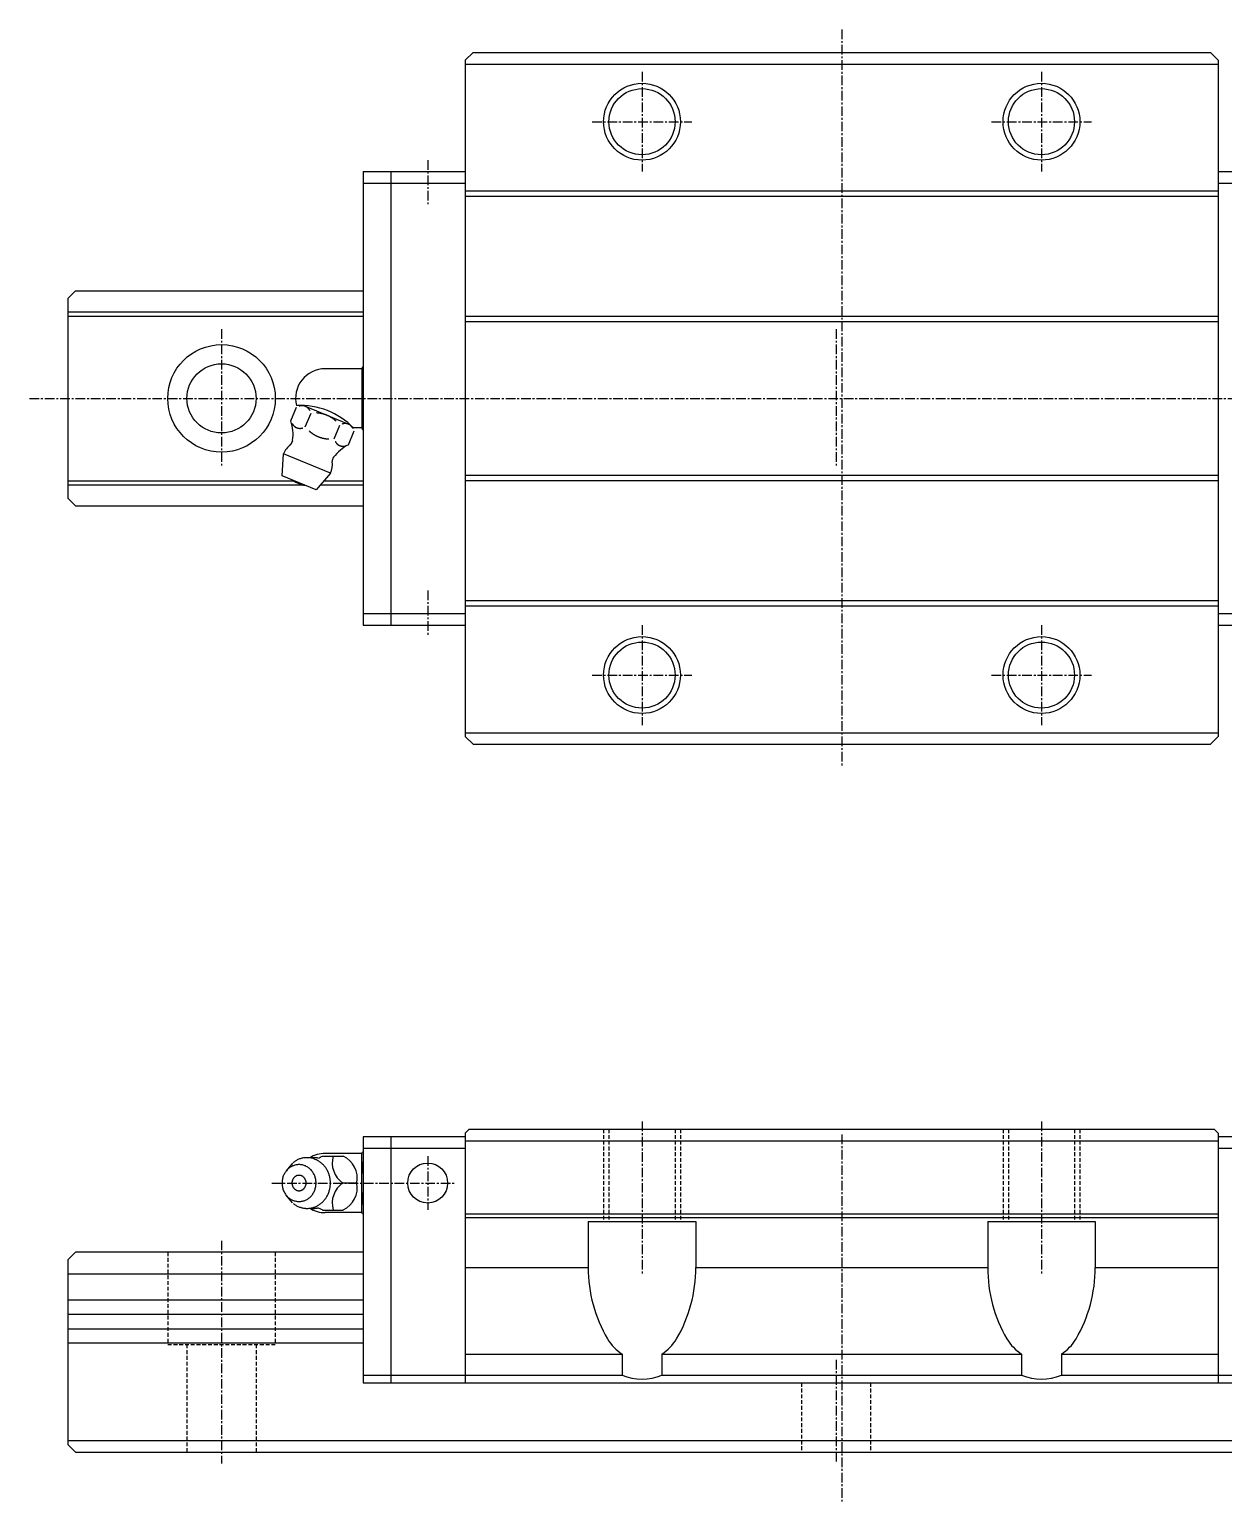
# Model space of a CAD drawing. Extents: x 10 to 497, y 10 to 235.
# Drawn here: x 127 to 282.4, y 43.3 to 235.1 of the extents above; entities that cross this region are included whole.
import ezdxf

# ---------------------------------------------------------------- set-up
doc = ezdxf.new("R2010")
doc.units = 0
doc.linetypes.add('CENTER', pattern=[2, 1.25, -0.25, 0.25, -0.25])
doc.linetypes.add('DASHED', pattern=[0.75, 0.5, -0.25])
doc.layers.get('0').update_dxf_attribs({"linetype": 'CONTINUOUS'})
doc.layers.add('CENTER', color=1, linetype='CENTER')

msp = doc.modelspace()

# ---------------------------------------------------------------- linework, layer by layer
at = {"color": 7, "linetype": 'CONTINUOUS'}
for p, q in [((183.74, 231.1), (184.74, 232.1)), ((184.74, 232.1), (280.74, 232.1)), ((280.74, 232.1), (281.74, 231.1)), ((183.74, 231.1), (183.74, 143.1)), ((183.74, 230.6), (281.74, 230.6)), ((281.74, 231.1), (281.74, 143.1)), ((170.44, 216.6), (174.04, 216.6)), ((170.44, 216.6), (170.44, 157.6)), ((170.44, 215.1), (174.04, 215.1)), ((174.04, 216.6), (174.04, 157.6)), ((174.04, 216.6), (183.74, 216.6)), ((174.04, 215.1), (183.74, 215.1)), ((281.74, 216.6), (291.44, 216.6)), ((281.74, 215.1), (291.44, 215.1)), ((183.74, 214.1), (281.74, 214.1)), ((183.74, 213.4), (281.74, 213.4)), ((132, 200.1), (133, 201.1)), ((132, 200.1), (132, 174.1)), ((133, 201.1), (170.44, 201.1)), ((132, 198.36), (170.44, 198.36)), ((132, 197.81), (170.44, 197.81)), ((183.74, 197.8), (281.74, 197.8)), ((183.74, 197.1), (281.74, 197.1)), ((170.28, 190.95), (165.49, 190.95)), ((170.28, 190.95), (170.44, 191.22)), ((170.28, 190.95), (170.28, 183.25)), ((168.81, 183.62), (162.65, 186.17)), ((161.04, 184.16), (161.78, 185.96)), ((162.91, 183.39), (163.66, 185.18)), ((166.65, 181.84), (167.4, 183.63)), ((168.52, 181.06), (169.27, 182.86)), ((170.28, 183.25), (169.19, 183.25)), ((170.44, 182.98), (170.28, 183.25)), ((159.88, 177.04), (160.08, 179.88)), ((166.18, 177.35), (160.08, 179.88)), ((166.18, 177.35), (160.08, 179.88)), ((164.31, 175.2), (159.88, 177.04)), ((166.18, 177.35), (164.31, 175.2)), ((166.18, 177.35), (164.31, 175.2)), ((183.74, 177.1), (281.74, 177.1)), ((132, 176.39), (161.38, 176.39)), ((132, 175.84), (162.61, 175.84)), ((164.86, 175.84), (170.44, 175.84)), ((164.86, 175.84), (170.44, 175.84)), ((165.34, 176.39), (170.44, 176.39)), ((165.34, 176.39), (170.44, 176.39)), ((183.74, 176.4), (281.74, 176.4)), ((132, 174.1), (133, 173.1)), ((133, 173.1), (170.44, 173.1)), ((183.74, 160.8), (281.74, 160.8)), ((183.74, 160.1), (281.74, 160.1)), ((170.44, 159.1), (174.04, 159.1)), ((170.44, 157.6), (174.04, 157.6)), ((174.04, 159.1), (183.74, 159.1)), ((174.04, 157.6), (183.74, 157.6)), ((281.74, 159.1), (291.44, 159.1)), ((281.74, 157.6), (291.44, 157.6)), ((183.74, 143.6), (281.74, 143.6)), ((183.74, 143.1), (184.74, 142.1)), ((184.74, 142.1), (280.74, 142.1)), ((280.74, 142.1), (281.74, 143.1)), ((174.04, 91), (170.44, 91)), ((170.44, 91), (170.44, 59)), ((174.04, 91), (174.04, 59)), ((183.74, 91), (174.04, 91)), ((183.74, 91.5), (184.24, 92)), ((183.74, 91.5), (183.74, 59)), ((183.74, 90.5), (281.74, 90.5)), ((184.24, 92), (281.24, 92)), ((281.24, 92), (281.74, 91.5)), ((281.74, 91.5), (281.74, 59)), ((291.44, 91), (281.74, 91)), ((165.14, 88.51), (167.82, 88.51)), ((170.28, 88.85), (165.49, 88.85)), ((170.28, 88.85), (170.37, 89)), ((170.28, 81.15), (170.28, 88.85)), ((170.44, 89), (170.37, 89)), ((174.04, 89.5), (170.44, 89.5)), ((183.74, 89.5), (174.04, 89.5)), ((291.44, 89.5), (281.74, 89.5)), ((161.22, 87.58), (160.42, 86.57)), ((169.61, 85), (167.82, 85)), ((161.22, 82.42), (160.42, 83.43)), ((165.14, 81.49), (167.82, 81.49)), ((170.28, 81.15), (165.49, 81.15)), ((170.37, 81), (170.28, 81.15)), ((170.44, 81), (170.37, 81)), ((183.74, 81), (281.74, 81)), ((183.74, 80.5), (281.74, 80.5)), ((199.74, 80), (213.74, 80)), ((199.74, 80), (199.74, 74)), ((213.74, 80), (213.74, 74)), ((251.74, 80), (265.74, 80)), ((251.74, 80), (251.74, 74)), ((265.74, 80), (265.74, 74)), ((132, 75), (133, 76)), ((132, 75), (132, 51)), ((170.44, 76), (133, 76)), ((132, 73.19), (170.44, 73.19)), ((183.74, 74), (199.74, 74)), ((213.74, 74), (251.74, 74)), ((265.74, 74), (281.74, 74)), ((132, 69.81), (170.44, 69.81)), ((132, 67.95), (170.44, 67.95)), ((132, 66.05), (170.44, 66.05)), ((132, 64.19), (170.44, 64.19)), ((183.74, 62.74), (204.14, 62.74)), ((204.14, 62.74), (204.14, 60)), ((209.34, 62.74), (256.14, 62.74)), ((209.34, 62.74), (209.34, 60)), ((256.14, 62.74), (256.14, 60)), ((261.34, 62.74), (281.74, 62.74)), ((261.34, 62.74), (261.34, 60)), ((170.44, 60), (174.04, 60)), ((174.04, 60), (183.74, 60)), ((183.74, 60), (204.14, 60)), ((209.34, 60), (256.14, 60)), ((261.34, 60), (281.74, 60)), ((281.74, 60), (291.44, 60)), ((170.44, 59), (174.04, 59)), ((174.04, 59), (183.74, 59)), ((183.74, 59), (281.74, 59)), ((281.74, 59), (291.44, 59)), ((132, 51.5), (492, 51.5)), ((132, 51), (133, 50)), ((133, 50), (491, 50))]:
    msp.add_line(p, q, dxfattribs=at)
at = {"color": 3, "linetype": 'DASHED'}
for p, q in [((201.74, 92), (201.74, 80)), ((202.44, 92), (202.44, 80)), ((211.04, 92), (211.04, 80)), ((211.74, 92), (211.74, 80)), ((253.74, 92), (253.74, 80)), ((254.44, 92), (254.44, 80)), ((263.04, 92), (263.04, 80)), ((263.74, 92), (263.74, 80)), ((145, 76), (145, 64)), ((159, 76), (159, 64)), ((145, 64), (159, 64)), ((147.5, 64), (147.5, 50)), ((156.5, 64), (156.5, 50)), ((227.5, 59), (227.5, 50)), ((236.5, 59), (236.5, 50))]:
    msp.add_line(p, q, dxfattribs=at)
at = {"color": 7, "linetype": 'CONTINUOUS'}
for points in [[(163.52, 185.51, 0), (163.51, 185.52, 0), (163.5, 185.53, 0), (163.5, 185.54, 0), (163.49, 185.56, 0), (163.48, 185.57, 0), (163.47, 185.58, 0), (163.47, 185.59, 0), (163.46, 185.6, 0), (163.45, 185.61, 0), (163.44, 185.62, 0), (163.44, 185.63, 0), (163.43, 185.65, 0), (163.42, 185.66, 0), (163.41, 185.67, 0), (163.41, 185.68, 0), (163.4, 185.69, 0), (163.39, 185.7, 0), (163.38, 185.71, 0), (163.37, 185.72, 0), (163.36, 185.73, 0), (163.36, 185.74, 0), (163.35, 185.75, 0), (163.34, 185.76, 0), (163.33, 185.77, 0), (163.32, 185.78, 0), (163.31, 185.79, 0), (163.3, 185.8, 0), (163.29, 185.81, 0), (163.28, 185.82, 0), (163.28, 185.82, 0), (163.27, 185.83, 0), (163.26, 185.84, 0), (163.25, 185.85, 0), (163.24, 185.86, 0), (163.23, 185.87, 0), (163.22, 185.88, 0), (163.21, 185.88, 0), (163.2, 185.89, 0), (163.19, 185.9, 0), (163.18, 185.91, 0), (163.17, 185.92, 0), (163.16, 185.92, 0), (163.15, 185.93, 0), (163.14, 185.94, 0), (163.13, 185.95, 0), (163.12, 185.95, 0), (163.11, 185.96, 0), (163.1, 185.97, 0), (163.09, 185.97, 0), (163.08, 185.98, 0), (163.07, 185.99, 0), (163.06, 185.99, 0), (163.04, 186, 0), (163.03, 186.01, 0), (163.02, 186.01, 0), (163.01, 186.02, 0), (163, 186.02, 0), (162.99, 186.03, 0), (162.98, 186.03, 0), (162.97, 186.04, 0), (162.96, 186.04, 0), (162.94, 186.05, 0), (162.93, 186.06, 0), (162.92, 186.06, 0), (162.91, 186.06, 0), (162.9, 186.07, 0), (162.89, 186.07, 0), (162.88, 186.08, 0), (162.86, 186.08, 0), (162.85, 186.09, 0), (162.84, 186.09, 0), (162.83, 186.09, 0), (162.82, 186.1, 0), (162.8, 186.1, 0), (162.79, 186.1, 0), (162.78, 186.11, 0), (162.77, 186.11, 0), (162.76, 186.11, 0), (162.74, 186.12, 0), (162.73, 186.12, 0), (162.72, 186.12, 0), (162.71, 186.12, 0), (162.7, 186.13, 0), (162.68, 186.13, 0), (162.67, 186.13, 0), (162.66, 186.13, 0), (162.65, 186.13, 0), (162.63, 186.13, 0), (162.62, 186.14, 0), (162.61, 186.14, 0), (162.6, 186.14, 0), (162.58, 186.14, 0), (162.57, 186.14, 0), (162.56, 186.14, 0), (162.54, 186.14, 0), (162.53, 186.14, 0), (162.52, 186.14, 0), (162.51, 186.14, 0), (162.49, 186.14, 0), (162.48, 186.14, 0), (162.47, 186.14, 0), (162.45, 186.14, 0), (162.44, 186.14, 0), (162.43, 186.14, 0), (162.42, 186.14, 0), (162.4, 186.14, 0), (162.39, 186.14, 0), (162.38, 186.14, 0), (162.36, 186.14, 0), (162.35, 186.14, 0), (162.34, 186.13, 0), (162.32, 186.13, 0), (162.31, 186.13, 0), (162.3, 186.13, 0), (162.28, 186.13, 0), (162.27, 186.13, 0), (162.26, 186.12, 0), (162.24, 186.12, 0), (162.23, 186.12, 0), (162.22, 186.12, 0), (162.21, 186.11, 0), (162.19, 186.11, 0), (162.18, 186.11, 0), (162.16, 186.1, 0), (162.15, 186.1, 0), (162.14, 186.1, 0), (162.12, 186.09, 0), (162.11, 186.09, 0)], [(166.92, 184.13, 0), (166.91, 184.15, 0), (166.89, 184.17, 0), (166.87, 184.18, 0), (166.85, 184.2, 0), (166.84, 184.21, 0), (166.82, 184.22, 0), (166.8, 184.24, 0), (166.79, 184.25, 0), (166.77, 184.27, 0), (166.75, 184.28, 0), (166.73, 184.3, 0), (166.72, 184.31, 0), (166.7, 184.32, 0), (166.68, 184.34, 0), (166.66, 184.35, 0), (166.65, 184.37, 0), (166.63, 184.38, 0), (166.61, 184.39, 0), (166.59, 184.41, 0), (166.57, 184.42, 0), (166.56, 184.43, 0), (166.54, 184.45, 0), (166.52, 184.46, 0), (166.5, 184.47, 0), (166.48, 184.49, 0), (166.46, 184.5, 0), (166.45, 184.51, 0), (166.43, 184.52, 0), (166.41, 184.53, 0), (166.39, 184.55, 0), (166.37, 184.56, 0), (166.35, 184.57, 0), (166.34, 184.58, 0), (166.32, 184.59, 0), (166.3, 184.61, 0), (166.28, 184.62, 0), (166.26, 184.63, 0), (166.24, 184.64, 0), (166.22, 184.65, 0), (166.2, 184.66, 0), (166.18, 184.67, 0), (166.16, 184.69, 0), (166.15, 184.7, 0), (166.12, 184.71, 0), (166.11, 184.72, 0), (166.09, 184.73, 0), (166.07, 184.74, 0), (166.05, 184.75, 0), (166.03, 184.76, 0), (166.01, 184.77, 0), (165.99, 184.78, 0), (165.97, 184.79, 0), (165.95, 184.8, 0), (165.93, 184.81, 0), (165.91, 184.82, 0), (165.89, 184.83, 0), (165.87, 184.84, 0), (165.85, 184.84, 0), (165.83, 184.85, 0), (165.81, 184.86, 0), (165.79, 184.87, 0), (165.77, 184.88, 0), (165.75, 184.89, 0), (165.73, 184.9, 0), (165.71, 184.91, 0), (165.69, 184.91, 0), (165.67, 184.92, 0), (165.65, 184.93, 0), (165.63, 184.94, 0), (165.61, 184.95, 0), (165.59, 184.95, 0), (165.56, 184.96, 0), (165.54, 184.97, 0), (165.52, 184.98, 0), (165.5, 184.98, 0), (165.48, 184.99, 0), (165.46, 185, 0), (165.44, 185, 0), (165.42, 185.01, 0), (165.4, 185.02, 0), (165.38, 185.02, 0), (165.36, 185.03, 0), (165.33, 185.04, 0), (165.31, 185.04, 0), (165.29, 185.05, 0), (165.27, 185.06, 0), (165.25, 185.06, 0), (165.23, 185.07, 0), (165.21, 185.07, 0), (165.18, 185.08, 0), (165.16, 185.08, 0), (165.14, 185.09, 0), (165.12, 185.09, 0), (165.1, 185.1, 0), (165.08, 185.1, 0), (165.06, 185.11, 0), (165.03, 185.11, 0), (165.01, 185.12, 0), (164.99, 185.12, 0), (164.97, 185.13, 0), (164.95, 185.13, 0), (164.93, 185.13, 0), (164.9, 185.14, 0), (164.88, 185.14, 0), (164.86, 185.15, 0), (164.84, 185.15, 0), (164.82, 185.15, 0), (164.79, 185.16, 0), (164.77, 185.16, 0), (164.75, 185.16, 0), (164.73, 185.17, 0), (164.71, 185.17, 0), (164.68, 185.17, 0), (164.66, 185.18, 0), (164.64, 185.18, 0), (164.62, 185.18, 0), (164.59, 185.18, 0), (164.57, 185.19, 0), (164.55, 185.19, 0), (164.53, 185.19, 0), (164.5, 185.19, 0), (164.48, 185.19, 0), (164.46, 185.2, 0), (164.44, 185.2, 0), (164.41, 185.2, 0), (164.39, 185.2, 0), (164.37, 185.2, 0), (164.35, 185.2, 0)], [(161.18, 183.84, 0), (161.19, 183.83, 0), (161.19, 183.82, 0), (161.2, 183.8, 0), (161.21, 183.79, 0), (161.21, 183.78, 0), (161.22, 183.77, 0), (161.23, 183.76, 0), (161.24, 183.75, 0), (161.24, 183.74, 0), (161.25, 183.72, 0), (161.26, 183.71, 0), (161.27, 183.7, 0), (161.27, 183.69, 0), (161.28, 183.68, 0), (161.29, 183.67, 0), (161.3, 183.66, 0), (161.31, 183.65, 0), (161.31, 183.64, 0), (161.32, 183.63, 0), (161.33, 183.62, 0), (161.34, 183.61, 0), (161.35, 183.6, 0), (161.36, 183.59, 0), (161.37, 183.58, 0), (161.38, 183.57, 0), (161.38, 183.56, 0), (161.39, 183.55, 0), (161.4, 183.54, 0), (161.41, 183.53, 0), (161.42, 183.52, 0), (161.43, 183.51, 0), (161.44, 183.5, 0), (161.45, 183.5, 0), (161.46, 183.49, 0), (161.47, 183.48, 0), (161.48, 183.47, 0), (161.49, 183.46, 0), (161.5, 183.45, 0), (161.51, 183.45, 0), (161.52, 183.44, 0), (161.53, 183.43, 0), (161.54, 183.42, 0), (161.55, 183.41, 0), (161.56, 183.41, 0), (161.57, 183.4, 0), (161.58, 183.39, 0), (161.59, 183.39, 0), (161.6, 183.38, 0), (161.61, 183.37, 0), (161.62, 183.37, 0), (161.63, 183.36, 0), (161.64, 183.35, 0), (161.65, 183.35, 0), (161.66, 183.34, 0), (161.67, 183.34, 0), (161.69, 183.33, 0), (161.7, 183.32, 0), (161.71, 183.32, 0), (161.72, 183.31, 0), (161.73, 183.31, 0), (161.74, 183.3, 0), (161.75, 183.3, 0), (161.76, 183.29, 0), (161.77, 183.29, 0), (161.79, 183.28, 0), (161.8, 183.28, 0), (161.81, 183.27, 0), (161.82, 183.27, 0), (161.83, 183.27, 0), (161.84, 183.26, 0), (161.86, 183.26, 0), (161.87, 183.25, 0), (161.88, 183.25, 0), (161.89, 183.25, 0), (161.9, 183.24, 0), (161.91, 183.24, 0), (161.93, 183.24, 0), (161.94, 183.23, 0), (161.95, 183.23, 0), (161.96, 183.23, 0), (161.98, 183.23, 0), (161.99, 183.22, 0), (162, 183.22, 0), (162.01, 183.22, 0), (162.03, 183.22, 0), (162.04, 183.22, 0), (162.05, 183.21, 0), (162.06, 183.21, 0), (162.07, 183.21, 0), (162.09, 183.21, 0), (162.1, 183.21, 0), (162.11, 183.21, 0), (162.13, 183.21, 0), (162.14, 183.21, 0), (162.15, 183.21, 0), (162.16, 183.2, 0), (162.18, 183.2, 0), (162.19, 183.2, 0), (162.2, 183.2, 0), (162.21, 183.2, 0), (162.23, 183.2, 0), (162.24, 183.2, 0), (162.25, 183.2, 0), (162.27, 183.2, 0), (162.28, 183.21, 0), (162.29, 183.21, 0), (162.31, 183.21, 0), (162.32, 183.21, 0), (162.33, 183.21, 0), (162.35, 183.21, 0), (162.36, 183.21, 0), (162.37, 183.21, 0), (162.39, 183.22, 0), (162.4, 183.22, 0), (162.41, 183.22, 0), (162.43, 183.22, 0), (162.44, 183.22, 0), (162.45, 183.23, 0), (162.47, 183.23, 0), (162.48, 183.23, 0), (162.49, 183.23, 0), (162.5, 183.24, 0), (162.52, 183.24, 0), (162.53, 183.24, 0), (162.55, 183.25, 0), (162.56, 183.25, 0), (162.57, 183.25, 0), (162.59, 183.26, 0)], [(163.39, 182.89, 0), (163.4, 182.87, 0), (163.42, 182.86, 0), (163.44, 182.84, 0), (163.45, 182.83, 0), (163.47, 182.81, 0), (163.49, 182.8, 0), (163.51, 182.78, 0), (163.52, 182.77, 0), (163.54, 182.75, 0), (163.56, 182.74, 0), (163.57, 182.72, 0), (163.59, 182.71, 0), (163.61, 182.7, 0), (163.63, 182.68, 0), (163.65, 182.67, 0), (163.66, 182.66, 0), (163.68, 182.64, 0), (163.7, 182.63, 0), (163.72, 182.62, 0), (163.74, 182.6, 0), (163.75, 182.59, 0), (163.77, 182.58, 0), (163.79, 182.56, 0), (163.81, 182.55, 0), (163.83, 182.54, 0), (163.84, 182.53, 0), (163.86, 182.51, 0), (163.88, 182.5, 0), (163.9, 182.49, 0), (163.92, 182.47, 0), (163.94, 182.46, 0), (163.96, 182.45, 0), (163.97, 182.44, 0), (163.99, 182.43, 0), (164.01, 182.42, 0), (164.03, 182.4, 0), (164.05, 182.39, 0), (164.07, 182.38, 0), (164.09, 182.37, 0), (164.11, 182.36, 0), (164.13, 182.35, 0), (164.15, 182.34, 0), (164.16, 182.33, 0), (164.18, 182.32, 0), (164.2, 182.31, 0), (164.22, 182.29, 0), (164.24, 182.28, 0), (164.26, 182.27, 0), (164.28, 182.26, 0), (164.3, 182.25, 0), (164.32, 182.24, 0), (164.34, 182.23, 0), (164.36, 182.22, 0), (164.38, 182.22, 0), (164.4, 182.21, 0), (164.42, 182.2, 0), (164.44, 182.19, 0), (164.46, 182.18, 0), (164.48, 182.17, 0), (164.5, 182.16, 0), (164.52, 182.15, 0), (164.54, 182.14, 0), (164.56, 182.13, 0), (164.58, 182.12, 0), (164.6, 182.12, 0), (164.62, 182.11, 0), (164.64, 182.1, 0), (164.66, 182.09, 0), (164.68, 182.09, 0), (164.7, 182.08, 0), (164.72, 182.07, 0), (164.74, 182.06, 0), (164.76, 182.05, 0), (164.79, 182.05, 0), (164.81, 182.04, 0), (164.83, 182.03, 0), (164.85, 182.03, 0), (164.87, 182.02, 0), (164.89, 182.01, 0), (164.91, 182, 0), (164.93, 182, 0), (164.95, 181.99, 0), (164.97, 181.99, 0), (165, 181.98, 0), (165.02, 181.97, 0), (165.04, 181.97, 0), (165.06, 181.96, 0), (165.08, 181.96, 0), (165.1, 181.95, 0), (165.12, 181.94, 0), (165.15, 181.94, 0), (165.17, 181.93, 0), (165.19, 181.93, 0), (165.21, 181.92, 0), (165.23, 181.92, 0), (165.25, 181.91, 0), (165.27, 181.91, 0), (165.3, 181.9, 0), (165.32, 181.9, 0), (165.34, 181.9, 0), (165.36, 181.89, 0), (165.38, 181.89, 0), (165.41, 181.88, 0), (165.43, 181.88, 0), (165.45, 181.88, 0), (165.47, 181.87, 0), (165.49, 181.87, 0), (165.52, 181.87, 0), (165.54, 181.86, 0), (165.56, 181.86, 0), (165.58, 181.85, 0), (165.6, 181.85, 0), (165.63, 181.85, 0), (165.65, 181.85, 0), (165.67, 181.84, 0), (165.69, 181.84, 0), (165.72, 181.84, 0), (165.74, 181.84, 0), (165.76, 181.83, 0), (165.78, 181.83, 0), (165.81, 181.83, 0), (165.83, 181.83, 0), (165.85, 181.83, 0), (165.87, 181.82, 0), (165.9, 181.82, 0), (165.92, 181.82, 0), (165.94, 181.82, 0), (165.96, 181.82, 0)], [(169.13, 183.18, 0), (169.12, 183.19, 0), (169.12, 183.21, 0), (169.11, 183.22, 0), (169.1, 183.23, 0), (169.09, 183.24, 0), (169.09, 183.25, 0), (169.08, 183.26, 0), (169.07, 183.28, 0), (169.06, 183.29, 0), (169.06, 183.3, 0), (169.05, 183.31, 0), (169.04, 183.32, 0), (169.03, 183.33, 0), (169.03, 183.34, 0), (169.02, 183.35, 0), (169.01, 183.36, 0), (169, 183.38, 0), (168.99, 183.38, 0), (168.99, 183.4, 0), (168.98, 183.4, 0), (168.97, 183.41, 0), (168.96, 183.43, 0), (168.95, 183.44, 0), (168.94, 183.44, 0), (168.93, 183.45, 0), (168.93, 183.46, 0), (168.92, 183.47, 0), (168.91, 183.48, 0), (168.9, 183.49, 0), (168.89, 183.5, 0), (168.88, 183.51, 0), (168.87, 183.52, 0), (168.86, 183.53, 0), (168.85, 183.54, 0), (168.84, 183.54, 0), (168.83, 183.55, 0), (168.82, 183.56, 0), (168.81, 183.57, 0), (168.8, 183.58, 0), (168.79, 183.58, 0), (168.78, 183.59, 0), (168.77, 183.6, 0), (168.76, 183.61, 0), (168.75, 183.61, 0), (168.74, 183.62, 0), (168.73, 183.63, 0), (168.72, 183.64, 0), (168.71, 183.64, 0), (168.7, 183.65, 0), (168.69, 183.66, 0), (168.68, 183.66, 0), (168.67, 183.67, 0), (168.66, 183.68, 0), (168.65, 183.68, 0), (168.64, 183.69, 0), (168.62, 183.69, 0), (168.61, 183.7, 0), (168.6, 183.7, 0), (168.59, 183.71, 0), (168.58, 183.72, 0), (168.57, 183.72, 0), (168.56, 183.72, 0), (168.55, 183.73, 0), (168.53, 183.74, 0), (168.52, 183.74, 0), (168.51, 183.74, 0), (168.5, 183.75, 0), (168.49, 183.75, 0), (168.48, 183.76, 0), (168.46, 183.76, 0), (168.45, 183.76, 0), (168.44, 183.77, 0), (168.43, 183.77, 0), (168.42, 183.77, 0), (168.41, 183.78, 0), (168.39, 183.78, 0), (168.38, 183.78, 0), (168.37, 183.79, 0), (168.36, 183.79, 0), (168.35, 183.79, 0), (168.33, 183.8, 0), (168.32, 183.8, 0), (168.31, 183.8, 0), (168.3, 183.8, 0), (168.28, 183.81, 0), (168.27, 183.81, 0), (168.26, 183.81, 0), (168.25, 183.81, 0), (168.23, 183.81, 0), (168.22, 183.81, 0), (168.21, 183.81, 0), (168.2, 183.81, 0), (168.18, 183.82, 0), (168.17, 183.82, 0), (168.16, 183.82, 0), (168.15, 183.82, 0), (168.13, 183.82, 0), (168.12, 183.82, 0), (168.11, 183.82, 0), (168.09, 183.82, 0), (168.08, 183.82, 0), (168.07, 183.82, 0), (168.06, 183.82, 0), (168.04, 183.82, 0), (168.03, 183.82, 0), (168.02, 183.82, 0), (168, 183.82, 0), (167.99, 183.81, 0), (167.98, 183.81, 0), (167.96, 183.81, 0), (167.95, 183.81, 0), (167.94, 183.81, 0), (167.92, 183.81, 0), (167.91, 183.81, 0), (167.9, 183.8, 0), (167.88, 183.8, 0), (167.87, 183.8, 0), (167.86, 183.8, 0), (167.84, 183.79, 0), (167.83, 183.79, 0), (167.82, 183.79, 0), (167.8, 183.78, 0), (167.79, 183.78, 0), (167.78, 183.78, 0), (167.76, 183.78, 0), (167.75, 183.77, 0), (167.74, 183.77, 0), (167.72, 183.76, 0)], [(166.79, 181.51, 0), (166.8, 181.5, 0), (166.81, 181.49, 0), (166.81, 181.48, 0), (166.82, 181.47, 0), (166.83, 181.46, 0), (166.83, 181.44, 0), (166.84, 181.43, 0), (166.85, 181.42, 0), (166.86, 181.41, 0), (166.86, 181.4, 0), (166.87, 181.39, 0), (166.88, 181.38, 0), (166.89, 181.37, 0), (166.89, 181.35, 0), (166.9, 181.34, 0), (166.91, 181.33, 0), (166.92, 181.32, 0), (166.93, 181.31, 0), (166.94, 181.3, 0), (166.94, 181.29, 0), (166.95, 181.28, 0), (166.96, 181.27, 0), (166.97, 181.26, 0), (166.98, 181.25, 0), (166.99, 181.24, 0), (167, 181.23, 0), (167.01, 181.22, 0), (167.01, 181.22, 0), (167.02, 181.21, 0), (167.03, 181.2, 0), (167.04, 181.19, 0), (167.05, 181.18, 0), (167.06, 181.17, 0), (167.07, 181.16, 0), (167.08, 181.15, 0), (167.09, 181.15, 0), (167.1, 181.14, 0), (167.11, 181.13, 0), (167.12, 181.12, 0), (167.13, 181.11, 0), (167.14, 181.11, 0), (167.15, 181.1, 0), (167.16, 181.09, 0), (167.17, 181.08, 0), (167.18, 181.08, 0), (167.19, 181.07, 0), (167.2, 181.06, 0), (167.21, 181.06, 0), (167.22, 181.05, 0), (167.23, 181.04, 0), (167.24, 181.03, 0), (167.25, 181.03, 0), (167.26, 181.02, 0), (167.28, 181.02, 0), (167.29, 181.01, 0), (167.3, 181, 0), (167.31, 181, 0), (167.32, 180.99, 0), (167.33, 180.99, 0), (167.34, 180.98, 0), (167.35, 180.98, 0), (167.36, 180.97, 0), (167.37, 180.97, 0), (167.39, 180.96, 0), (167.4, 180.96, 0), (167.41, 180.95, 0), (167.42, 180.95, 0), (167.43, 180.94, 0), (167.44, 180.94, 0), (167.46, 180.94, 0), (167.47, 180.93, 0), (167.48, 180.93, 0), (167.49, 180.93, 0), (167.5, 180.92, 0), (167.52, 180.92, 0), (167.53, 180.92, 0), (167.54, 180.91, 0), (167.55, 180.91, 0), (167.56, 180.91, 0), (167.58, 180.9, 0), (167.59, 180.9, 0), (167.6, 180.9, 0), (167.61, 180.9, 0), (167.62, 180.9, 0), (167.64, 180.89, 0), (167.65, 180.89, 0), (167.66, 180.89, 0), (167.68, 180.89, 0), (167.69, 180.89, 0), (167.7, 180.88, 0), (167.71, 180.88, 0), (167.73, 180.88, 0), (167.74, 180.88, 0), (167.75, 180.88, 0), (167.76, 180.88, 0), (167.78, 180.88, 0), (167.79, 180.88, 0), (167.8, 180.88, 0), (167.81, 180.88, 0), (167.83, 180.88, 0), (167.84, 180.88, 0), (167.85, 180.88, 0), (167.87, 180.88, 0), (167.88, 180.88, 0), (167.89, 180.88, 0), (167.91, 180.88, 0), (167.92, 180.88, 0), (167.93, 180.88, 0), (167.94, 180.88, 0), (167.96, 180.89, 0), (167.97, 180.89, 0), (167.99, 180.89, 0), (168, 180.89, 0), (168.01, 180.89, 0), (168.03, 180.89, 0), (168.04, 180.9, 0), (168.05, 180.9, 0), (168.06, 180.9, 0), (168.08, 180.9, 0), (168.09, 180.91, 0), (168.1, 180.91, 0), (168.12, 180.91, 0), (168.13, 180.91, 0), (168.15, 180.92, 0), (168.16, 180.92, 0), (168.17, 180.93, 0), (168.19, 180.93, 0), (168.2, 180.93, 0)], [(161.32, 82.35, 0), (161.4, 82.28, 0), (161.49, 82.22, 0), (161.58, 82.16, 0), (161.67, 82.1, 0), (161.76, 82.05, 0), (161.86, 82, 0), (161.95, 81.95, 0), (162.05, 81.91, 0), (162.15, 81.87, 0), (162.25, 81.84, 0), (162.35, 81.81, 0), (162.45, 81.78, 0), (162.56, 81.76, 0), (162.66, 81.74, 0), (162.76, 81.72, 0), (162.87, 81.71, 0), (162.97, 81.7, 0), (163.08, 81.7, 0), (163.19, 81.7, 0), (163.29, 81.7, 0), (163.4, 81.71, 0), (163.5, 81.72, 0), (163.6, 81.74, 0), (163.71, 81.76, 0), (163.81, 81.78, 0), (163.91, 81.81, 0), (164.01, 81.84, 0), (164.11, 81.88, 0), (164.21, 81.92, 0), (164.31, 81.96, 0), (164.41, 82, 0), (164.5, 82.05, 0), (164.59, 82.11, 0), (164.68, 82.16, 0), (164.77, 82.22, 0), (164.86, 82.29, 0), (164.95, 82.35, 0), (165.03, 82.42, 0), (165.11, 82.49, 0), (165.19, 82.57, 0), (165.27, 82.65, 0), (165.34, 82.73, 0), (165.41, 82.81, 0), (165.48, 82.9, 0), (165.54, 82.99, 0), (165.61, 83.08, 0), (165.67, 83.17, 0), (165.72, 83.27, 0), (165.78, 83.37, 0), (165.83, 83.47, 0), (165.87, 83.57, 0), (165.92, 83.67, 0), (165.96, 83.78, 0), (166, 83.88, 0), (166.03, 83.99, 0), (166.06, 84.1, 0), (166.09, 84.21, 0), (166.11, 84.32, 0), (166.13, 84.43, 0), (166.15, 84.55, 0), (166.16, 84.66, 0), (166.17, 84.77, 0), (166.17, 84.89, 0), (166.18, 85, 0), (166.17, 85.11, 0), (166.17, 85.23, 0), (166.16, 85.34, 0), (166.15, 85.45, 0), (166.13, 85.57, 0), (166.11, 85.68, 0), (166.09, 85.79, 0), (166.06, 85.9, 0), (166.03, 86.01, 0), (166, 86.12, 0), (165.96, 86.22, 0), (165.92, 86.33, 0), (165.87, 86.43, 0), (165.83, 86.53, 0), (165.78, 86.63, 0), (165.72, 86.73, 0), (165.67, 86.83, 0), (165.61, 86.92, 0), (165.54, 87.01, 0), (165.48, 87.1, 0), (165.41, 87.19, 0), (165.34, 87.27, 0), (165.27, 87.35, 0), (165.19, 87.43, 0), (165.11, 87.51, 0), (165.03, 87.58, 0), (164.95, 87.65, 0), (164.86, 87.71, 0), (164.77, 87.78, 0), (164.68, 87.84, 0), (164.59, 87.89, 0), (164.5, 87.95, 0), (164.41, 88, 0), (164.31, 88.04, 0), (164.21, 88.08, 0), (164.11, 88.12, 0), (164.01, 88.16, 0), (163.91, 88.19, 0), (163.81, 88.22, 0), (163.71, 88.24, 0), (163.6, 88.26, 0), (163.5, 88.28, 0), (163.4, 88.29, 0), (163.29, 88.3, 0), (163.19, 88.3, 0), (163.08, 88.3, 0), (162.97, 88.3, 0), (162.87, 88.29, 0), (162.76, 88.28, 0), (162.66, 88.26, 0), (162.56, 88.24, 0), (162.45, 88.22, 0), (162.35, 88.19, 0), (162.25, 88.16, 0), (162.15, 88.13, 0), (162.05, 88.09, 0), (161.95, 88.05, 0), (161.86, 88, 0), (161.76, 87.95, 0), (161.67, 87.9, 0), (161.58, 87.84, 0), (161.49, 87.78, 0), (161.4, 87.72, 0), (161.32, 87.65, 0)], [(164.5, 88.25, 0), (164.49, 88.25, 0), (164.49, 88.26, 0), (164.48, 88.26, 0), (164.47, 88.26, 0), (164.47, 88.26, 0), (164.46, 88.26, 0), (164.45, 88.26, 0), (164.44, 88.26, 0), (164.44, 88.26, 0), (164.43, 88.26, 0), (164.42, 88.27, 0), (164.41, 88.27, 0), (164.41, 88.27, 0), (164.4, 88.27, 0), (164.39, 88.27, 0), (164.39, 88.27, 0), (164.38, 88.27, 0), (164.37, 88.27, 0), (164.37, 88.27, 0), (164.36, 88.28, 0), (164.35, 88.28, 0), (164.34, 88.28, 0), (164.34, 88.28, 0), (164.33, 88.28, 0), (164.32, 88.28, 0), (164.32, 88.28, 0), (164.31, 88.28, 0), (164.3, 88.28, 0), (164.29, 88.28, 0), (164.29, 88.28, 0), (164.28, 88.28, 0), (164.27, 88.29, 0), (164.27, 88.29, 0), (164.26, 88.29, 0), (164.25, 88.29, 0), (164.25, 88.29, 0), (164.24, 88.29, 0), (164.23, 88.29, 0), (164.22, 88.29, 0), (164.22, 88.29, 0), (164.21, 88.29, 0), (164.2, 88.29, 0), (164.19, 88.29, 0), (164.19, 88.29, 0), (164.18, 88.29, 0), (164.17, 88.29, 0), (164.17, 88.29, 0), (164.16, 88.29, 0), (164.15, 88.3, 0), (164.15, 88.3, 0), (164.14, 88.3, 0), (164.13, 88.3, 0), (164.12, 88.3, 0), (164.12, 88.3, 0), (164.11, 88.3, 0), (164.1, 88.3, 0), (164.09, 88.3, 0), (164.09, 88.3, 0), (164.08, 88.3, 0), (164.07, 88.3, 0), (164.07, 88.3, 0), (164.06, 88.3, 0), (164.05, 88.3, 0), (164.04, 88.3, 0), (164.04, 88.3, 0), (164.03, 88.3, 0), (164.02, 88.3, 0), (164.02, 88.3, 0), (164.01, 88.3, 0), (164, 88.3, 0), (163.99, 88.3, 0), (163.99, 88.3, 0), (163.98, 88.3, 0), (163.97, 88.3, 0), (163.97, 88.3, 0), (163.96, 88.3, 0), (163.95, 88.3, 0), (163.94, 88.3, 0), (163.94, 88.3, 0), (163.93, 88.3, 0), (163.92, 88.3, 0), (163.92, 88.3, 0), (163.91, 88.3, 0), (163.9, 88.3, 0), (163.9, 88.3, 0), (163.89, 88.3, 0), (163.88, 88.3, 0), (163.87, 88.3, 0), (163.87, 88.3, 0), (163.86, 88.3, 0), (163.85, 88.3, 0), (163.84, 88.3, 0), (163.84, 88.3, 0), (163.83, 88.3, 0), (163.82, 88.3, 0), (163.82, 88.29, 0), (163.81, 88.29, 0), (163.8, 88.29, 0), (163.79, 88.29, 0), (163.79, 88.29, 0), (163.78, 88.29, 0), (163.77, 88.29, 0), (163.77, 88.29, 0), (163.76, 88.29, 0), (163.75, 88.29, 0), (163.75, 88.29, 0), (163.74, 88.29, 0), (163.73, 88.29, 0), (163.72, 88.29, 0), (163.72, 88.29, 0), (163.71, 88.29, 0), (163.7, 88.29, 0), (163.69, 88.28, 0), (163.69, 88.28, 0), (163.68, 88.28, 0), (163.67, 88.28, 0), (163.67, 88.28, 0), (163.66, 88.28, 0), (163.65, 88.28, 0), (163.65, 88.28, 0), (163.64, 88.28, 0), (163.63, 88.28, 0), (163.62, 88.28, 0), (163.62, 88.28, 0), (163.61, 88.27, 0), (163.6, 88.27, 0), (163.59, 88.27, 0), (163.59, 88.27, 0)], [(162.09, 82.6, 0), (162.2, 82.6, 0), (162.31, 82.61, 0), (162.42, 82.63, 0), (162.53, 82.65, 0), (162.63, 82.67, 0), (162.74, 82.7, 0), (162.84, 82.74, 0), (162.94, 82.78, 0), (163.04, 82.83, 0), (163.14, 82.88, 0), (163.23, 82.94, 0), (163.32, 83, 0), (163.41, 83.07, 0), (163.5, 83.14, 0), (163.58, 83.22, 0), (163.66, 83.3, 0), (163.74, 83.39, 0), (163.81, 83.48, 0), (163.87, 83.57, 0), (163.94, 83.67, 0), (163.99, 83.77, 0), (164.05, 83.87, 0), (164.1, 83.97, 0), (164.14, 84.08, 0), (164.18, 84.19, 0), (164.21, 84.3, 0), (164.24, 84.42, 0), (164.27, 84.53, 0), (164.29, 84.65, 0), (164.3, 84.76, 0), (164.31, 84.88, 0), (164.31, 85, 0), (164.31, 85.12, 0), (164.3, 85.24, 0), (164.29, 85.35, 0), (164.27, 85.47, 0), (164.24, 85.58, 0), (164.21, 85.7, 0), (164.18, 85.81, 0), (164.14, 85.92, 0), (164.1, 86.03, 0), (164.05, 86.13, 0), (163.99, 86.23, 0), (163.94, 86.33, 0), (163.87, 86.43, 0), (163.81, 86.52, 0), (163.74, 86.61, 0), (163.66, 86.7, 0), (163.58, 86.78, 0), (163.5, 86.86, 0), (163.41, 86.93, 0), (163.32, 87, 0), (163.23, 87.06, 0), (163.14, 87.12, 0), (163.04, 87.17, 0), (162.94, 87.22, 0), (162.84, 87.26, 0), (162.74, 87.3, 0), (162.63, 87.33, 0), (162.53, 87.35, 0), (162.42, 87.37, 0), (162.31, 87.39, 0), (162.2, 87.4, 0), (162.09, 87.4, 0), (161.98, 87.4, 0), (161.88, 87.39, 0), (161.77, 87.37, 0), (161.66, 87.35, 0), (161.55, 87.33, 0), (161.45, 87.3, 0), (161.35, 87.26, 0), (161.25, 87.22, 0), (161.15, 87.17, 0), (161.05, 87.12, 0), (160.95, 87.06, 0), (160.86, 87, 0), (160.77, 86.93, 0), (160.69, 86.86, 0), (160.6, 86.78, 0), (160.53, 86.7, 0), (160.45, 86.61, 0), (160.38, 86.52, 0), (160.31, 86.43, 0), (160.25, 86.33, 0), (160.19, 86.23, 0), (160.14, 86.13, 0), (160.09, 86.03, 0), (160.04, 85.92, 0), (160, 85.81, 0), (159.97, 85.7, 0), (159.94, 85.58, 0), (159.92, 85.47, 0), (159.9, 85.35, 0), (159.89, 85.24, 0), (159.88, 85.12, 0), (159.88, 85, 0), (159.88, 84.88, 0), (159.89, 84.76, 0), (159.9, 84.65, 0), (159.92, 84.53, 0), (159.94, 84.42, 0), (159.97, 84.3, 0), (160, 84.19, 0), (160.04, 84.08, 0), (160.09, 83.97, 0), (160.14, 83.87, 0), (160.19, 83.77, 0), (160.25, 83.67, 0), (160.31, 83.57, 0), (160.38, 83.48, 0), (160.45, 83.39, 0), (160.53, 83.3, 0), (160.6, 83.22, 0), (160.69, 83.14, 0), (160.77, 83.07, 0), (160.86, 83, 0), (160.95, 82.94, 0), (161.05, 82.88, 0), (161.15, 82.83, 0), (161.25, 82.78, 0), (161.35, 82.74, 0), (161.45, 82.7, 0), (161.55, 82.67, 0), (161.66, 82.65, 0), (161.77, 82.63, 0), (161.88, 82.61, 0), (161.98, 82.6, 0), (162.09, 82.6, 0)], [(162.09, 84, 0), (162.14, 84, 0), (162.18, 84, 0), (162.23, 84.01, 0), (162.27, 84.02, 0), (162.32, 84.03, 0), (162.36, 84.04, 0), (162.4, 84.06, 0), (162.45, 84.08, 0), (162.49, 84.1, 0), (162.53, 84.12, 0), (162.57, 84.14, 0), (162.61, 84.17, 0), (162.64, 84.2, 0), (162.68, 84.23, 0), (162.71, 84.26, 0), (162.75, 84.29, 0), (162.78, 84.33, 0), (162.81, 84.37, 0), (162.84, 84.4, 0), (162.86, 84.44, 0), (162.89, 84.49, 0), (162.91, 84.53, 0), (162.93, 84.57, 0), (162.95, 84.62, 0), (162.96, 84.66, 0), (162.98, 84.71, 0), (162.99, 84.76, 0), (163, 84.8, 0), (163.01, 84.85, 0), (163.01, 84.9, 0), (163.02, 84.95, 0), (163.02, 85, 0), (163.02, 85.05, 0), (163.01, 85.1, 0), (163.01, 85.15, 0), (163, 85.2, 0), (162.99, 85.24, 0), (162.98, 85.29, 0), (162.96, 85.34, 0), (162.95, 85.38, 0), (162.93, 85.43, 0), (162.91, 85.47, 0), (162.89, 85.51, 0), (162.86, 85.56, 0), (162.84, 85.6, 0), (162.81, 85.63, 0), (162.78, 85.67, 0), (162.75, 85.71, 0), (162.71, 85.74, 0), (162.68, 85.77, 0), (162.64, 85.8, 0), (162.61, 85.83, 0), (162.57, 85.86, 0), (162.53, 85.88, 0), (162.49, 85.9, 0), (162.45, 85.92, 0), (162.4, 85.94, 0), (162.36, 85.96, 0), (162.32, 85.97, 0), (162.27, 85.98, 0), (162.23, 85.99, 0), (162.18, 86, 0), (162.14, 86, 0), (162.09, 86, 0), (162.05, 86, 0), (162, 86, 0), (161.96, 85.99, 0), (161.91, 85.98, 0), (161.87, 85.97, 0), (161.82, 85.96, 0), (161.78, 85.94, 0), (161.74, 85.92, 0), (161.7, 85.9, 0), (161.66, 85.88, 0), (161.62, 85.86, 0), (161.58, 85.83, 0), (161.54, 85.8, 0), (161.51, 85.77, 0), (161.47, 85.74, 0), (161.44, 85.71, 0), (161.41, 85.67, 0), (161.38, 85.63, 0), (161.35, 85.6, 0), (161.32, 85.56, 0), (161.3, 85.51, 0), (161.28, 85.47, 0), (161.26, 85.43, 0), (161.24, 85.38, 0), (161.22, 85.34, 0), (161.21, 85.29, 0), (161.2, 85.24, 0), (161.19, 85.2, 0), (161.18, 85.15, 0), (161.17, 85.1, 0), (161.17, 85.05, 0), (161.17, 85, 0), (161.17, 84.95, 0), (161.17, 84.9, 0), (161.18, 84.85, 0), (161.19, 84.8, 0), (161.2, 84.76, 0), (161.21, 84.71, 0), (161.22, 84.66, 0), (161.24, 84.62, 0), (161.26, 84.57, 0), (161.28, 84.53, 0), (161.3, 84.49, 0), (161.32, 84.44, 0), (161.35, 84.4, 0), (161.38, 84.37, 0), (161.41, 84.33, 0), (161.44, 84.29, 0), (161.47, 84.26, 0), (161.51, 84.23, 0), (161.54, 84.2, 0), (161.58, 84.17, 0), (161.62, 84.14, 0), (161.66, 84.12, 0), (161.7, 84.1, 0), (161.74, 84.08, 0), (161.78, 84.06, 0), (161.82, 84.04, 0), (161.87, 84.03, 0), (161.91, 84.02, 0), (161.96, 84.01, 0), (162, 84, 0), (162.05, 84, 0), (162.09, 84, 0)], [(163.59, 81.73, 0), (163.59, 81.73, 0), (163.6, 81.73, 0), (163.61, 81.73, 0), (163.62, 81.72, 0), (163.62, 81.72, 0), (163.63, 81.72, 0), (163.64, 81.72, 0), (163.65, 81.72, 0), (163.65, 81.72, 0), (163.66, 81.72, 0), (163.67, 81.72, 0), (163.67, 81.72, 0), (163.68, 81.72, 0), (163.69, 81.72, 0), (163.69, 81.72, 0), (163.7, 81.71, 0), (163.71, 81.71, 0), (163.72, 81.71, 0), (163.72, 81.71, 0), (163.73, 81.71, 0), (163.74, 81.71, 0), (163.75, 81.71, 0), (163.75, 81.71, 0), (163.76, 81.71, 0), (163.77, 81.71, 0), (163.77, 81.71, 0), (163.78, 81.71, 0), (163.79, 81.71, 0), (163.79, 81.71, 0), (163.8, 81.71, 0), (163.81, 81.71, 0), (163.82, 81.71, 0), (163.82, 81.7, 0), (163.83, 81.7, 0), (163.84, 81.7, 0), (163.84, 81.7, 0), (163.85, 81.7, 0), (163.86, 81.7, 0), (163.87, 81.7, 0), (163.87, 81.7, 0), (163.88, 81.7, 0), (163.89, 81.7, 0), (163.9, 81.7, 0), (163.9, 81.7, 0), (163.91, 81.7, 0), (163.92, 81.7, 0), (163.92, 81.7, 0), (163.93, 81.7, 0), (163.94, 81.7, 0), (163.94, 81.7, 0), (163.95, 81.7, 0), (163.96, 81.7, 0), (163.97, 81.7, 0), (163.97, 81.7, 0), (163.98, 81.7, 0), (163.99, 81.7, 0), (163.99, 81.7, 0), (164, 81.7, 0), (164.01, 81.7, 0), (164.02, 81.7, 0), (164.02, 81.7, 0), (164.03, 81.7, 0), (164.04, 81.7, 0), (164.04, 81.7, 0), (164.05, 81.7, 0), (164.06, 81.7, 0), (164.07, 81.7, 0), (164.07, 81.7, 0), (164.08, 81.7, 0), (164.09, 81.7, 0), (164.09, 81.7, 0), (164.1, 81.7, 0), (164.11, 81.7, 0), (164.12, 81.7, 0), (164.12, 81.7, 0), (164.13, 81.7, 0), (164.14, 81.7, 0), (164.15, 81.7, 0), (164.15, 81.7, 0), (164.16, 81.71, 0), (164.17, 81.71, 0), (164.17, 81.71, 0), (164.18, 81.71, 0), (164.19, 81.71, 0), (164.19, 81.71, 0), (164.2, 81.71, 0), (164.21, 81.71, 0), (164.22, 81.71, 0), (164.22, 81.71, 0), (164.23, 81.71, 0), (164.24, 81.71, 0), (164.25, 81.71, 0), (164.25, 81.71, 0), (164.26, 81.71, 0), (164.27, 81.71, 0), (164.27, 81.71, 0), (164.28, 81.72, 0), (164.29, 81.72, 0), (164.29, 81.72, 0), (164.3, 81.72, 0), (164.31, 81.72, 0), (164.32, 81.72, 0), (164.32, 81.72, 0), (164.33, 81.72, 0), (164.34, 81.72, 0), (164.34, 81.72, 0), (164.35, 81.72, 0), (164.36, 81.72, 0), (164.37, 81.73, 0), (164.37, 81.73, 0), (164.38, 81.73, 0), (164.39, 81.73, 0), (164.39, 81.73, 0), (164.4, 81.73, 0), (164.41, 81.73, 0), (164.41, 81.73, 0), (164.42, 81.73, 0), (164.43, 81.74, 0), (164.44, 81.74, 0), (164.44, 81.74, 0), (164.45, 81.74, 0), (164.46, 81.74, 0), (164.47, 81.74, 0), (164.47, 81.74, 0), (164.48, 81.74, 0), (164.49, 81.74, 0), (164.49, 81.75, 0), (164.5, 81.75, 0)]]:
    msp.add_polyline3d(points, dxfattribs=at)
at = {"color": 3, "linetype": 'CONTINUOUS'}
for centre in [(206.74, 223.1), (258.74, 223.1), (206.74, 151.1), (258.74, 151.1)]:
    msp.add_circle(centre, 5, dxfattribs=at)
at = {"color": 7, "linetype": 'CONTINUOUS'}
for centre, radius in [((206.74, 223.1), 4.3), ((258.74, 223.1), 4.3), ((152, 187.1), 7), ((152, 187.1), 4.5), ((206.74, 151.1), 4.3), ((258.74, 151.1), 4.3), ((178.84, 85), 2.6)]:
    msp.add_circle(centre, radius, dxfattribs=at)
for centre, radius, start, end in [((165.49, 187.1), 3.85, 89.9688, 194.0472), ((172.45, 190.55), 2.08, 165.0828, 194.9172), ((178.18, 187.1), 7.81, 172.3132, 187.6868), ((162.28, 176.58), 9.6, 44.0073, 93.1525), ((155.31, 182.39), 6, 352.7334, 17.1648), ((172.45, 183.65), 2.08, 165.0828, 194.9172), ((163.13, 178.61), 3.3, 130.4487, 157.5), ((160.47, 181.73), 0.8, 310.4487, 352.7334), ((171.33, 175.76), 6, 117.8352, 142.2665), ((163.13, 178.61), 3.3, 337.5, 4.5513), ((163.13, 178.61), 3.3, 337.5, 4.5513), ((167.21, 178.94), 0.8, 142.2666, 184.5512), ((163.27, 178.97), 3.2, 232.1232, 262.8767), ((165.49, 85), 3.85, 89.9688, 121.6159), ((162.44, 93.86), 6, 290.5447, 296.794), ((169.59, 87.63), 3.18, 164.0292, 236.0167), ((166.5, 85.61), 3.18, 348.9835, 65.3755), ((176.32, 87), 5.95, 171.189, 188.811), ((169.59, 82.37), 3.18, 123.9833, 195.9708), ((166.5, 84.39), 3.18, 294.6245, 11.0165), ((176.32, 83), 5.95, 171.189, 188.811), ((165.49, 85), 3.85, 238.3841, 270.0312), ((162.44, 76.14), 6, 63.206, 69.4553), ((218.24, 74), 18.5, 180, 210.1362), ((195.24, 74), 18.5, 329.8639, 0), ((270.24, 74), 18.5, 180, 210.1361), ((247.24, 74), 18.5, 329.8639, 0), ((207.7, 68.11), 6.43, 211.8976, 236.4823), ((205.79, 68.11), 6.43, 303.518, 328.1025), ((259.7, 68.11), 6.43, 211.8975, 236.4823), ((257.79, 68.11), 6.43, 303.5181, 328.1025), ((206.74, 66.5), 7, 248.2132, 291.7868), ((258.74, 66.5), 7, 248.2132, 291.7868)]:
    msp.add_arc(centre, radius, start, end, dxfattribs=at)
at = {"layer": 'CENTER', "color": 1, "linetype": 'CENTER'}
for p, q in [((232.74, 235.1), (232.74, 139.1)), ((206.74, 229.6), (206.74, 216.6)), ((258.74, 229.6), (258.74, 216.6)), ((200.24, 223.1), (213.24, 223.1)), ((252.24, 223.1), (265.24, 223.1)), ((178.84, 218.1), (178.84, 212.1)), ((152, 196.1), (152, 178.1)), ((232, 196.1), (232, 178.1)), ((127, 187.1), (497, 187.1)), ((178.84, 162.1), (178.84, 156.1)), ((206.74, 157.6), (206.74, 144.6)), ((258.74, 157.6), (258.74, 144.6)), ((200.24, 151.1), (213.24, 151.1)), ((252.24, 151.1), (265.24, 151.1)), ((206.74, 93), (206.74, 73)), ((258.74, 93), (258.74, 73)), ((232.74, 91.3), (232.74, 43.3)), ((178.84, 88.5), (178.84, 81.5)), ((158.54, 85), (182.34, 85)), ((152, 77.5), (152, 48.5)), ((232, 62), (232, 48.5))]:
    msp.add_line(p, q, dxfattribs=at)

doc.saveas('drawing.dxf')
